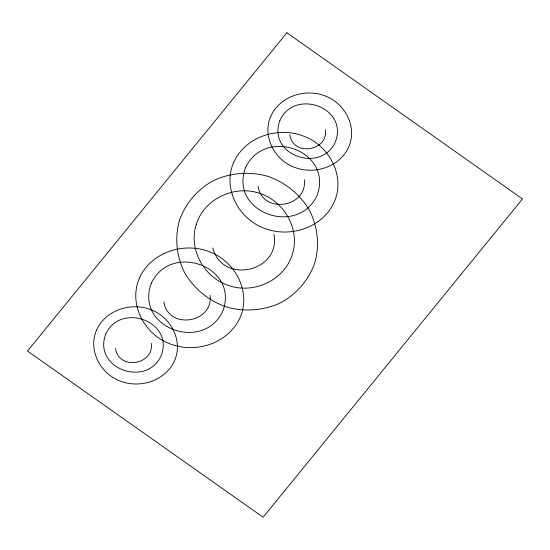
<?xml version="1.0" encoding="UTF-8"?>
<svg xmlns="http://www.w3.org/2000/svg" width="550" height="550" viewBox="0 0 550 550"><rect width="100%" height="100%" fill="white"/><g stroke="black" fill="none" stroke-linecap="round" stroke-linejoin="round"><path stroke-width="0.82" d="M151.333 343.406C154.014 365.097 118.738 370.487 115.534 348.542M210.1 295.268C213.565 323.249 168.059 330.199 163.921 301.888M304.301 179.671C307.766 207.659 262.261 214.603 258.122 186.292M325.545 129.635C328.226 151.333 292.951 156.716 289.747 134.771M212.871 247.961C222.228 285.044 281.201 271.762 273.907 234.279M179.438 220.516C174.501 238.054 176.516 256.726 184.766 272.938C194.15 288.998 209.062 300.988 226.627 307.024C244.523 312.056 263.615 310.668 280.493 302.816C296.519 294.195 308.846 279.998 314.806 262.776C319.743 245.238 317.728 226.566 309.478 210.361C300.094 194.301 285.182 182.304 267.616 176.268C249.728 171.236 230.629 172.624 213.751 180.482C197.725 189.104 185.398 203.294 179.438 220.516M196.219 224.476C188.176 249.906 204.552 278.3 229.728 285.897C254.767 293.961 284.412 279.957 292.332 254.478C300.382 229.054 284.006 200.654 258.83 193.064C233.791 184.992 204.146 198.997 196.219 224.476M96.477 330.268C87.821 350.268 100.458 373.835 120.244 381.067C140.216 388.912 165.736 380.703 174.632 360.491C183.281 340.491 170.651 316.924 150.865 309.698C130.893 301.847 105.373 310.056 96.477 330.268M105.731 334.194C92.572 368.686 146.747 387.929 161.219 355.644C174.377 321.152 120.203 301.909 105.731 334.194M139.336 278.321C128.178 304.116 144.471 334.524 169.998 343.846C195.759 353.966 228.676 343.379 240.157 317.302C251.316 291.514 235.029 261.106 209.495 251.783C183.734 241.656 150.817 252.244 139.336 278.321M151.271 283.381C134.722 328.206 203.658 352.619 222.86 311.059C239.408 266.234 170.472 241.821 151.271 283.381M233.537 162.731C222.379 188.519 238.673 218.928 264.199 228.25C289.96 238.37 322.877 227.789 334.359 201.706C345.524 175.917 329.23 145.509 303.696 136.187C277.936 126.067 245.018 136.654 233.537 162.731M245.472 167.784C228.924 212.609 297.859 237.022 317.061 195.463C333.609 150.638 264.674 126.225 245.472 167.784M270.683 116.504C262.034 136.496 274.663 160.071 294.456 167.296C314.428 175.141 339.941 166.932 348.844 146.719C357.493 126.727 344.864 103.152 325.071 95.927C305.099 88.083 279.586 96.284 270.683 116.504M279.936 120.422C266.784 154.914 320.952 174.164 335.431 141.879C348.583 107.381 294.415 88.137 279.936 120.422M286.88 32.766L27.5 351.044L263.12 517.234L522.5 198.956L286.88 32.766"/></g></svg>
